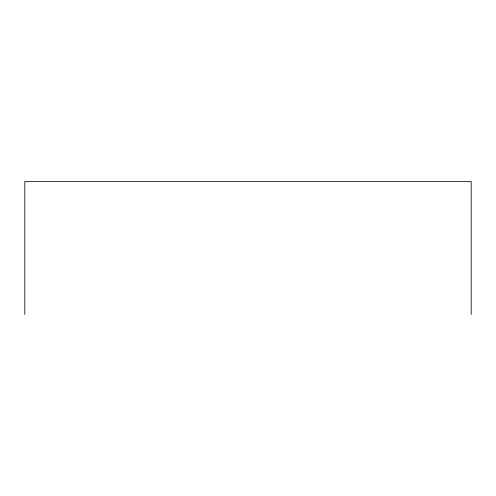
<?xml version="1.0" encoding="UTF-8"?>
<svg xmlns="http://www.w3.org/2000/svg" width="496" height="496" viewBox="0 0 496 496"><rect width="100%" height="100%" fill="white"/><g stroke="black" fill="none" stroke-linecap="round" stroke-linejoin="round"><path stroke-width="0.74" d="M471.2 314.532L471.2 181.468L24.8 181.468L24.8 314.532"/></g></svg>
